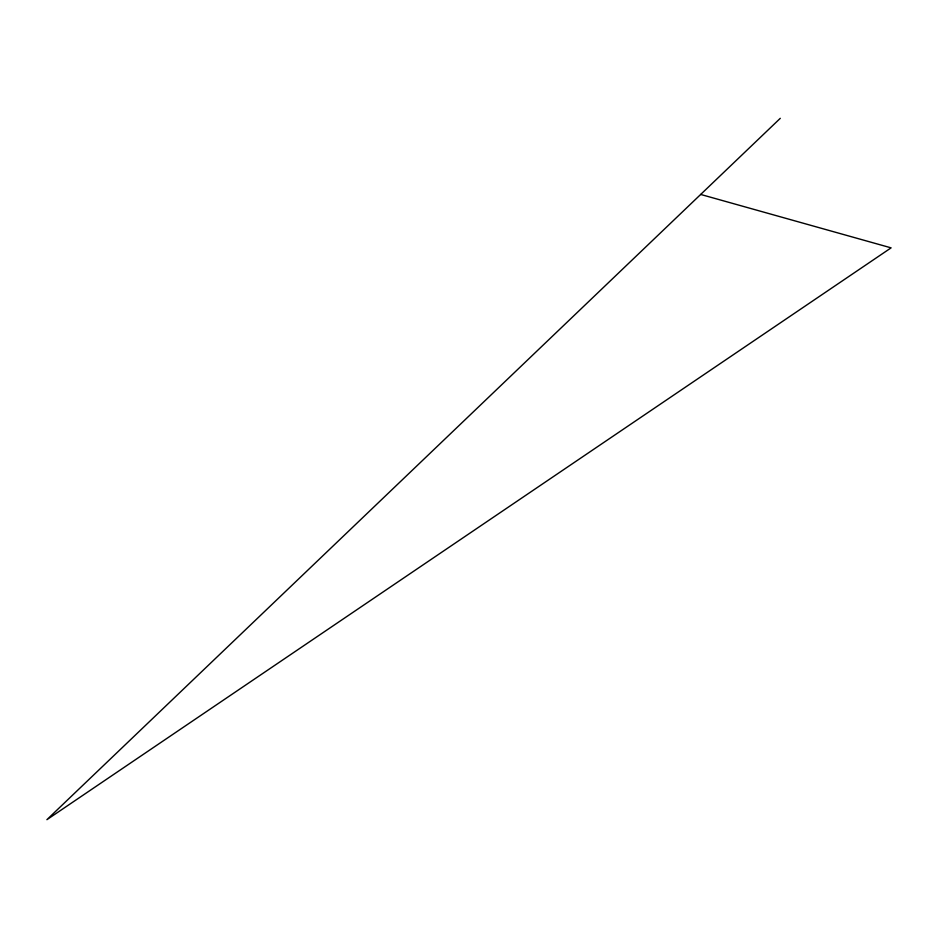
<?xml version="1.0" encoding="UTF-8"?>
<svg xmlns="http://www.w3.org/2000/svg" width="938" height="938" viewBox="0 0 938 938"><rect width="100%" height="100%" fill="white"/><g stroke="black" fill="none" stroke-linecap="round" stroke-linejoin="round"><path stroke-width="1.41" d="M780.287 118.317L46.9 819.683L891.1 247.855L700.686 194.447"/></g></svg>
